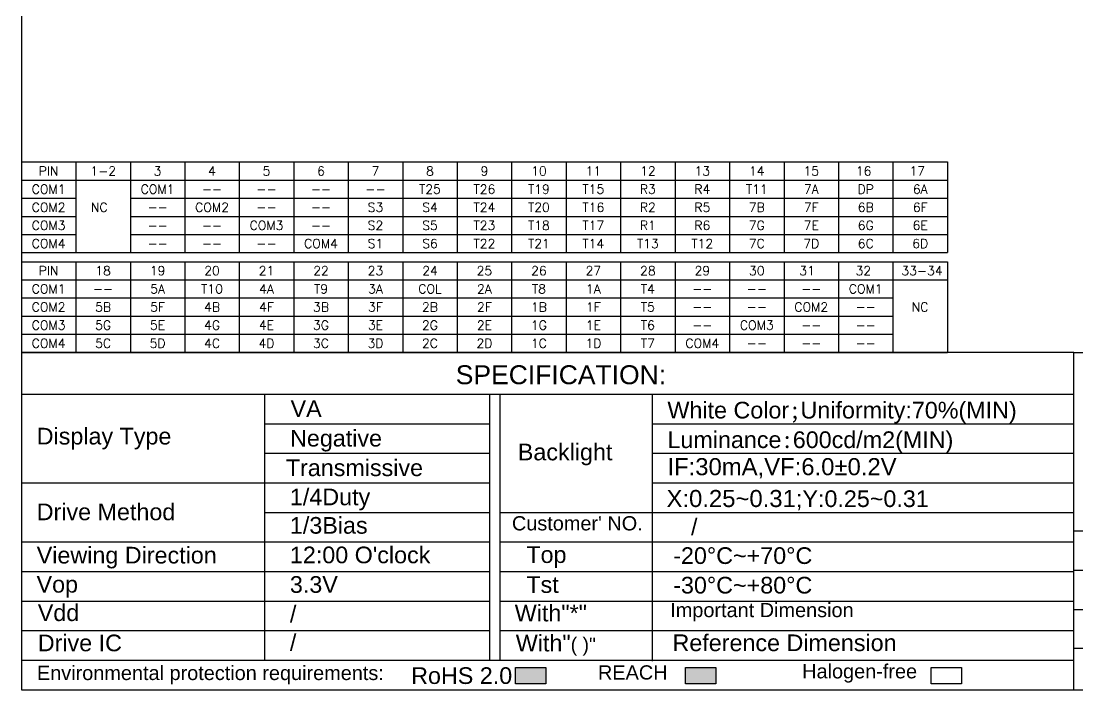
# Model space of a CAD drawing. Header units: millimetres. Extents: x 1946 to 4611, y 2266 to 2855.
# Drawn here: x 2945 to 3069, y 2610.3 to 2688.7 of the extents above; entities that cross this region are included whole.
import ezdxf
from ezdxf.enums import TextEntityAlignment as Align

# ---------------------------------------------------------------- set-up
doc = ezdxf.new("R2010")
doc.units = ezdxf.units.MM
doc.layers.add('Dim', color=4, linetype='Continuous')
doc.layers.add('TEXT', color=7, linetype='Continuous', lineweight=30)
doc.styles.add('Arial', font='arial.ttf')
doc.styles.add('SSSoft_Romans', font='Romans')

# ---------------------------------------------------------------- blocks, each defined once
blk = doc.blocks.new('A$C6D9B0F57')
at = {"layer": 'TEXT', "lineweight": 30}
for points in [[(65.25, 3), (65.25, 0.87), (69.22, 0.87), (69.22, 3)], [(87.67, 3), (87.67, 0.87), (91.64, 0.87), (91.64, 3)]]:
    blk.add_hatch(color=256, dxfattribs=at).paths.add_polyline_path(points)
at = {"layer": 'TEXT', "color": 4, "lineweight": 30}
for p, q in [((138.88, 44.59), (0.07, 44.59)), ((138.88, 44.59), (297, 44.59)), ((138.88, 0.07), (138.88, 44.59)), ((0.03, 39.08), (63.16, 39.07)), ((32.19, 3.97), (32.19, 39.08)), ((61.86, 3.97), (61.86, 39.07)), ((63.16, 39.07), (63.16, 3.97)), ((63.16, 39.07), (138.88, 39.07)), ((83.29, 3.86), (83.29, 39.07)), ((32.19, 35.18), (61.86, 35.18)), ((83.29, 35.18), (138.88, 35.18)), ((32.19, 31.28), (61.86, 31.28)), ((83.29, 31.28), (138.88, 31.28)), ((0.03, 27.38), (61.86, 27.38)), ((83.29, 27.38), (138.88, 27.38)), ((32.19, 23.48), (61.86, 23.48)), ((63.16, 23.48), (138.88, 23.48)), ((138.88, 21.05), (297, 21.05)), ((0.03, 19.58), (61.86, 19.58)), ((63.16, 19.58), (138.88, 19.58)), ((0.03, 15.68), (61.86, 15.68)), ((63.16, 15.68), (138.88, 15.68)), ((138.88, 15.87), (194.51, 15.87)), ((0.03, 11.78), (61.86, 11.78)), ((63.16, 11.78), (138.88, 11.78)), ((138.88, 10.65), (194.51, 10.65)), ((0.03, 7.88), (61.86, 7.88)), ((63.16, 7.88), (138.88, 7.88)), ((138.88, 5.58), (264.26, 5.58)), ((0.07, 3.97), (61.86, 3.97)), ((61.86, 3.97), (138.88, 3.97))]:
    blk.add_line(p, q, dxfattribs=at)
blk.add_lwpolyline([(297, 0.07), (297, 210), (0.07, 210), (0.07, 0.07)], close=True, dxfattribs=at)
at = {"layer": 'TEXT', "lineweight": 30}
for points in [[(65.25, 3), (69.22, 3), (69.22, 0.87), (65.25, 0.87)], [(87.67, 3), (91.64, 3), (91.64, 0.87), (87.67, 0.87)], [(120.07, 3), (124.04, 3), (124.04, 0.87), (120.07, 0.87)]]:
    blk.add_lwpolyline(points, close=True, dxfattribs=at)
at = {"layer": 'TEXT', "width": 60.4227, "attachment_point": 1, "style": 'Arial'}
for s, insert, char_height in [('SPECIFICATION:', (57.35, 42.89), 2.5), ('VA', (35.57, 38.27), 2.2), ('White Color{\\fSimSun|b0|i0|c0|p2;;}Uniformity:70%(MIN)', (85.27, 38.07), 2.2), ('Display Type', (2.09, 34.64), 2.2), ('Negative', (35.5, 34.37), 2.2), ('Luminance{\\fSimSun|b0|i0|c0|p2;:}600cd/m2(MIN)', (85.27, 34.17), 2.2), ('Backlight', (65.54, 32.55), 2.2), ('{\\H1.0235x;IF:30mA,VF:6.0%%P0.2V}', (85.27, 30.64), 2.2), ('Transmissive', (34.94, 30.47), 2.2), ('\\A1;1/4Duty    ', (35.48, 26.62), 2.2), ('{\\H1.0235x;X:0.25~0.31;}Y:0.25~0.31', (85.15, 26.44), 2.2), ('Drive Method', (2.09, 24.65), 2.2), ('\\A1;1/3Bias    ', (35.48, 22.87), 2.2), ("{\\H0.85294x;Customer' NO.}", (64.76, 22.98), 2.2), ('/', (88.38, 22.69), 2.2), ('Viewing Direction', (2.09, 18.94), 2.2), ("\\A1;12:00 O'clock    ", (35.48, 18.97), 2.2), ('Top', (66.66, 19.01), 2.2), ('-20%%DC~+70%%DC', (86.03, 18.88), 2.2), ('Vop', (2.07, 15.1), 2.2), ('\\A1;3.3V    ', (35.48, 15.07), 2.2), ('Tst', (66.66, 15.06), 2.2), ('-30%%DC~+80%%DC', (86.03, 14.98), 2.2), ('Vdd', (2.23, 11.35), 2.2), ('\\A1;/ ', (35.48, 11.17), 2.2), ('With"*"', (65.13, 11.3), 2.2), ('{\\H0.85294x;Important Dimension}  ', (85.64, 11.54), 2.2), ('Drive IC', (2.23, 7.36), 2.2), ('\\A1;/', (35.48, 7.43), 2.2), ('With"{\\H0.83333x;( )"}', (65.27, 7.34), 2.2), ('Reference Dimension', (85.94, 7.38), 2.2), ('{\\H0.85294x;Environmental protection requirements:} ', (2.12, 3.24), 2.2), ('RoHS 2.0', (51.47, 3.05), 2.2), ('{\\H0.85294x;REACH} ', (76.11, 3.31), 2.2), ('{\\H0.85294x;Halogen-free} ', (103.04, 3.46), 2.2)]:
    blk.add_mtext(s, dxfattribs=dict(at, insert=insert, char_height=char_height))

msp = doc.modelspace()

# ---------------------------------------------------------------- linework, layer by layer
at = {"layer": 'Dim'}
for p, q in [((2945.05121, 2672.21834), (3053.69351, 2672.21834)), ((2945.05121, 2672.21834), (2945.05121, 2661.57873)), ((2951.44194, 2672.21834), (2951.44194, 2661.57873)), ((2957.83266, 2672.21834), (2957.83266, 2661.57873)), ((2964.22338, 2672.21834), (2964.22338, 2661.57873)), ((2970.61411, 2672.21834), (2970.61411, 2661.57873)), ((2977.00483, 2672.21834), (2977.00483, 2661.57873)), ((2983.39555, 2672.21834), (2983.39555, 2661.57873)), ((2989.78628, 2672.21834), (2989.78628, 2661.57873)), ((2996.177, 2672.21834), (2996.177, 2661.57873)), ((3002.56772, 2672.21834), (3002.56772, 2661.57873)), ((3008.95845, 2672.21834), (3008.95845, 2661.57873)), ((3015.34917, 2672.21834), (3015.34917, 2661.57873)), ((3021.73989, 2672.21834), (3021.73989, 2661.57873)), ((3028.13062, 2672.21834), (3028.13062, 2661.57873)), ((3034.52134, 2672.21834), (3034.52134, 2661.57873)), ((3040.91206, 2672.21834), (3040.91206, 2661.57873)), ((3047.30279, 2672.21834), (3047.30279, 2661.57873)), ((3053.69351, 2672.21834), (3053.69351, 2661.57873)), ((2945.05121, 2670.09041), (3053.69351, 2670.09041)), ((2945.05121, 2667.96249), (2951.44194, 2667.96249)), ((2957.83266, 2667.96249), (3053.69351, 2667.96249)), ((2945.05121, 2665.83457), (2951.44194, 2665.83457)), ((2957.83266, 2665.83457), (3053.69351, 2665.83457)), ((2945.05121, 2663.70665), (2951.44194, 2663.70665)), ((2957.83266, 2663.70665), (3053.69351, 2663.70665)), ((2945.05121, 2661.57873), (3053.69351, 2661.57873)), ((2945.05121, 2660.51476), (3053.69351, 2660.51476)), ((2945.05121, 2660.51476), (2945.05121, 2649.87515)), ((2951.44194, 2660.51476), (2951.44194, 2649.87515)), ((2957.83266, 2660.51476), (2957.83266, 2649.87515)), ((2964.22338, 2660.51476), (2964.22338, 2649.87515)), ((2970.61411, 2660.51476), (2970.61411, 2649.87515)), ((2977.00483, 2660.51476), (2977.00483, 2649.87515)), ((2983.39555, 2660.51476), (2983.39555, 2649.87515)), ((2989.78628, 2660.51476), (2989.78628, 2649.87515)), ((2996.177, 2660.51476), (2996.177, 2649.87515)), ((3002.56772, 2660.51476), (3002.56772, 2649.87515)), ((3008.95845, 2660.51476), (3008.95845, 2649.87515)), ((3015.34917, 2660.51476), (3015.34917, 2649.87515)), ((3021.73989, 2660.51476), (3021.73989, 2649.87515)), ((3028.13062, 2660.51476), (3028.13062, 2649.87515)), ((3034.52134, 2660.51476), (3034.52134, 2649.87515)), ((3040.91206, 2660.51476), (3040.91206, 2649.87515)), ((3047.30279, 2660.51476), (3047.30279, 2649.87515)), ((3053.69351, 2660.51476), (3053.69351, 2649.87515)), ((2945.05121, 2658.38684), (3053.69351, 2658.38684)), ((2945.05121, 2656.25892), (3047.30279, 2656.25892)), ((2945.05121, 2654.131), (3047.30279, 2654.131)), ((2945.05121, 2652.00308), (3047.30279, 2652.00308)), ((2945.05121, 2649.87515), (3053.69351, 2649.87515))]:
    msp.add_line(p, q, dxfattribs=at)

# ---------------------------------------------------------------- block references
at = {"layer": 'TEXT', "lineweight": 9, "xscale": 0.8895743999999013, "yscale": 0.8895743999999013, "zscale": 0.8895743999999013}
msp.add_blockref('A$C6D9B0F57', (2944.99037, 2610.20506), dxfattribs=at)

# ---------------------------------------------------------------- texts
at = {"layer": 'Dim', "style": 'SSSoft_Romans'}
for s, height, p in [('PIN', 1.063961, (2948.24658, 2671.15438)), ('1-2', 1.063961, (2954.64944, 2671.15438)), ('3', 1.06396, (2961.02802, 2671.15438)), ('4', 1.06396, (2967.41875, 2671.15438)), ('5', 1.06396, (2973.80947, 2671.15438)), ('6', 1.06396, (2980.20019, 2671.15438)), ('7', 1.06396, (2986.59092, 2671.15438)), ('8', 1.06396, (2992.98164, 2671.15438)), ('9', 1.06396, (2999.37236, 2671.15438)), ('10', 1.063961, (3005.76309, 2671.15438)), ('11', 1.063961, (3012.15381, 2671.15438)), ('12', 1.063961, (3018.54453, 2671.15438)), ('13', 1.063961, (3024.93525, 2671.15438)), ('14', 1.063961, (3031.32598, 2671.15438)), ('15', 1.063961, (3037.7167, 2671.15438)), ('16', 1.063961, (3043.86399, 2671.15438)), ('17', 1.063961, (3050.1434, 2671.15438)), ('COM1', 1.063961, (2948.24658, 2669.02645)), ('COM1', 1.063961, (2961.02802, 2669.02645)), ('T25', 1.063961, (2992.98164, 2669.02645)), ('T26', 1.063961, (2999.37236, 2669.02645)), ('T19', 1.063961, (3005.76309, 2669.02645)), ('T15', 1.063961, (3012.15381, 2669.02645)), ('R3', 1.063961, (3018.54453, 2669.02645)), ('R4', 1.063961, (3024.93525, 2669.02645)), ('T11', 1.063961, (3031.32598, 2669.02645)), ('7A', 1.063961, (3037.7167, 2669.02645)), ('DP', 1.063961, (3044.10742, 2669.02645)), ('6A', 1.063961, (3050.49815, 2669.02645)), ('--', 1.063961, (2967.41875, 2669.02645)), ('--', 1.063961, (2973.80947, 2669.02645)), ('--', 1.063961, (2980.20019, 2669.02645)), ('--', 1.063961, (2986.59092, 2669.02645)), ('COM2', 1.063961, (2948.24658, 2666.89853)), ('NC', 1.063961, (2954.1856, 2666.89853)), ('--', 1.063961, (2961.02802, 2666.89853)), ('COM2', 1.063961, (2967.41875, 2666.89853)), ('--', 1.063961, (2973.80947, 2666.89853)), ('--', 1.063961, (2980.20019, 2666.89853)), ('S3', 1.063961, (2986.59092, 2666.89853)), ('S4', 1.063961, (2992.98164, 2666.89853)), ('T24', 1.063961, (2999.37236, 2666.89853)), ('T20', 1.063961, (3005.76309, 2666.89853)), ('T16', 1.063961, (3012.15381, 2666.89853)), ('R2', 1.063961, (3018.54453, 2666.89853)), ('R5', 1.063961, (3024.93525, 2666.89853)), ('7B', 1.063961, (3031.32598, 2666.89853)), ('7F', 1.063961, (3037.7167, 2666.89853)), ('6B', 1.063961, (3044.10742, 2666.89853)), ('6F', 1.063961, (3050.49815, 2666.89853)), ('COM3', 1.063961, (2948.24658, 2664.77061)), ('--', 1.063961, (2961.02802, 2664.77061)), ('--', 1.063961, (2967.41875, 2664.77061)), ('COM3', 1.063961, (2973.80947, 2664.77061)), ('--', 1.063961, (2980.20019, 2664.77061)), ('S2', 1.063961, (2986.59092, 2664.77061)), ('S5', 1.063961, (2992.98164, 2664.77061)), ('T23', 1.063961, (2999.37236, 2664.77061)), ('T18', 1.063961, (3005.76309, 2664.77061)), ('T17', 1.063961, (3012.15381, 2664.77061)), ('R1', 1.063961, (3018.54453, 2664.77061)), ('R6', 1.063961, (3024.93525, 2664.77061)), ('7G', 1.063961, (3031.32598, 2664.77061)), ('7E', 1.063961, (3037.7167, 2664.77061)), ('6G', 1.063961, (3044.10742, 2664.77061)), ('6E', 1.063961, (3050.49815, 2664.77061)), ('COM4', 1.063961, (2948.24658, 2662.64269)), ('COM4', 1.063961, (2980.20019, 2662.64269)), ('S1', 1.063961, (2986.59092, 2662.64269)), ('S6', 1.063961, (2992.98164, 2662.64269)), ('T22', 1.063961, (2999.37236, 2662.64269)), ('T21', 1.063961, (3005.76309, 2662.64269)), ('T14', 1.063961, (3012.15381, 2662.64269)), ('T13', 1.063961, (3018.54453, 2662.64269)), ('T12', 1.063961, (3024.93525, 2662.64269)), ('7C', 1.063961, (3031.32598, 2662.64269)), ('7D', 1.063961, (3037.7167, 2662.64269)), ('6C', 1.063961, (3044.10742, 2662.64269)), ('6D', 1.063961, (3050.49815, 2662.64269)), ('--', 1.063961, (2961.02802, 2662.64269)), ('--', 1.063961, (2967.41875, 2662.64269)), ('--', 1.063961, (2973.80947, 2662.64269)), ('PIN', 1.063961, (2948.24658, 2659.4508)), ('18', 1.063961, (2954.6373, 2659.4508)), ('19', 1.063961, (2961.02802, 2659.4508)), ('20', 1.063961, (2967.41875, 2659.4508)), ('21', 1.063961, (2973.80947, 2659.4508)), ('22', 1.063961, (2980.20019, 2659.4508)), ('23', 1.063961, (2986.59092, 2659.4508)), ('24', 1.063961, (2992.98164, 2659.4508)), ('25', 1.063961, (2999.37236, 2659.4508)), ('26', 1.063961, (3005.76309, 2659.4508)), ('27', 1.063961, (3012.15381, 2659.4508)), ('28', 1.063961, (3018.54453, 2659.4508)), ('29', 1.063961, (3024.93525, 2659.4508)), ('30', 1.063961, (3031.32598, 2659.4508)), ('31', 1.063961, (3037.23464, 2659.4508)), ('32', 1.063961, (3043.83153, 2659.4508)), ('33-34', 1.063961, (3050.71273, 2659.4508)), ('COM1', 1.063961, (2948.24658, 2657.32288)), ('--', 1.063961, (2954.6373, 2657.32288)), ('5A', 1.063961, (2961.02802, 2657.32288)), ('T10', 1.063961, (2967.41875, 2657.32288)), ('4A', 1.063961, (2973.80947, 2657.32288)), ('T9', 1.063961, (2980.20019, 2657.32288)), ('3A', 1.063961, (2986.59092, 2657.32288)), ('COL', 1.063961, (2992.98164, 2657.32288)), ('2A', 1.063961, (2999.37236, 2657.32288)), ('T8', 1.063961, (3005.76309, 2657.32288)), ('1A', 1.063961, (3012.15381, 2657.32288)), ('T4', 1.063961, (3018.54453, 2657.32288)), ('--', 1.063961, (3024.93525, 2657.32288)), ('--', 1.063961, (3031.32598, 2657.32288)), ('--', 1.063961, (3037.7167, 2657.32288)), ('COM1', 1.063961, (3044.10742, 2657.32288)), ('COM2', 1.063961, (2948.24658, 2655.19496)), ('5B', 1.063961, (2954.6373, 2655.19496)), ('5F', 1.063961, (2961.02802, 2655.19496)), ('4B', 1.063961, (2967.41875, 2655.19496)), ('4F', 1.063961, (2973.80947, 2655.19496)), ('3B', 1.063961, (2980.20019, 2655.19496)), ('3F', 1.063961, (2986.59092, 2655.19496)), ('2B', 1.063961, (2992.98164, 2655.19496)), ('2F', 1.063961, (2999.37236, 2655.19496)), ('1B', 1.063961, (3005.76309, 2655.19496)), ('1F', 1.063961, (3012.15381, 2655.19496)), ('T5', 1.063961, (3018.54453, 2655.19496)), ('COM2', 1.063961, (3037.7167, 2655.19496)), ('NC', 1.063961, (3050.48199, 2655.19496)), ('--', 1.063961, (3024.93525, 2655.19496)), ('--', 1.063961, (3031.32598, 2655.19496)), ('--', 1.063961, (3044.10742, 2655.19496)), ('COM3', 1.063961, (2948.24658, 2653.06704)), ('5G', 1.063961, (2954.6373, 2653.06704)), ('5E', 1.063961, (2961.02802, 2653.06704)), ('4G', 1.063961, (2967.41875, 2653.06704)), ('4E', 1.063961, (2973.80947, 2653.06704)), ('3G', 1.063961, (2980.20019, 2653.06704)), ('3E', 1.063961, (2986.59092, 2653.06704)), ('2G', 1.063961, (2992.98164, 2653.06704)), ('2E', 1.063961, (2999.37236, 2653.06704)), ('1G', 1.063961, (3005.76309, 2653.06704)), ('1E', 1.063961, (3012.15381, 2653.06704)), ('T6', 1.063961, (3018.54453, 2653.06704)), ('COM3', 1.063961, (3031.32598, 2653.06704)), ('--', 1.063961, (3024.93525, 2653.06704)), ('--', 1.063961, (3037.7167, 2653.06704)), ('--', 1.063961, (3044.10742, 2653.06704)), ('COM4', 1.063961, (2948.24658, 2650.93912)), ('5C', 1.063961, (2954.6373, 2650.93912)), ('5D', 1.063961, (2961.02802, 2650.93912)), ('4C', 1.063961, (2967.41875, 2650.93912)), ('4D', 1.063961, (2973.80947, 2650.93912)), ('3C', 1.063961, (2980.20019, 2650.93912)), ('3D', 1.063961, (2986.59092, 2650.93912)), ('2C', 1.063961, (2992.98164, 2650.93912)), ('2D', 1.063961, (2999.37236, 2650.93912)), ('1C', 1.063961, (3005.76309, 2650.93912)), ('1D', 1.063961, (3012.15381, 2650.93912)), ('T7', 1.063961, (3018.54453, 2650.93912)), ('COM4', 1.063961, (3024.93525, 2650.93912)), ('--', 1.063961, (3031.32598, 2650.93912)), ('--', 1.063961, (3037.7167, 2650.93912)), ('--', 1.063961, (3044.10742, 2650.93912))]:
    msp.add_text(s, height=height, dxfattribs=at).set_placement(p, align=Align.MIDDLE)

doc.saveas('drawing.dxf')
